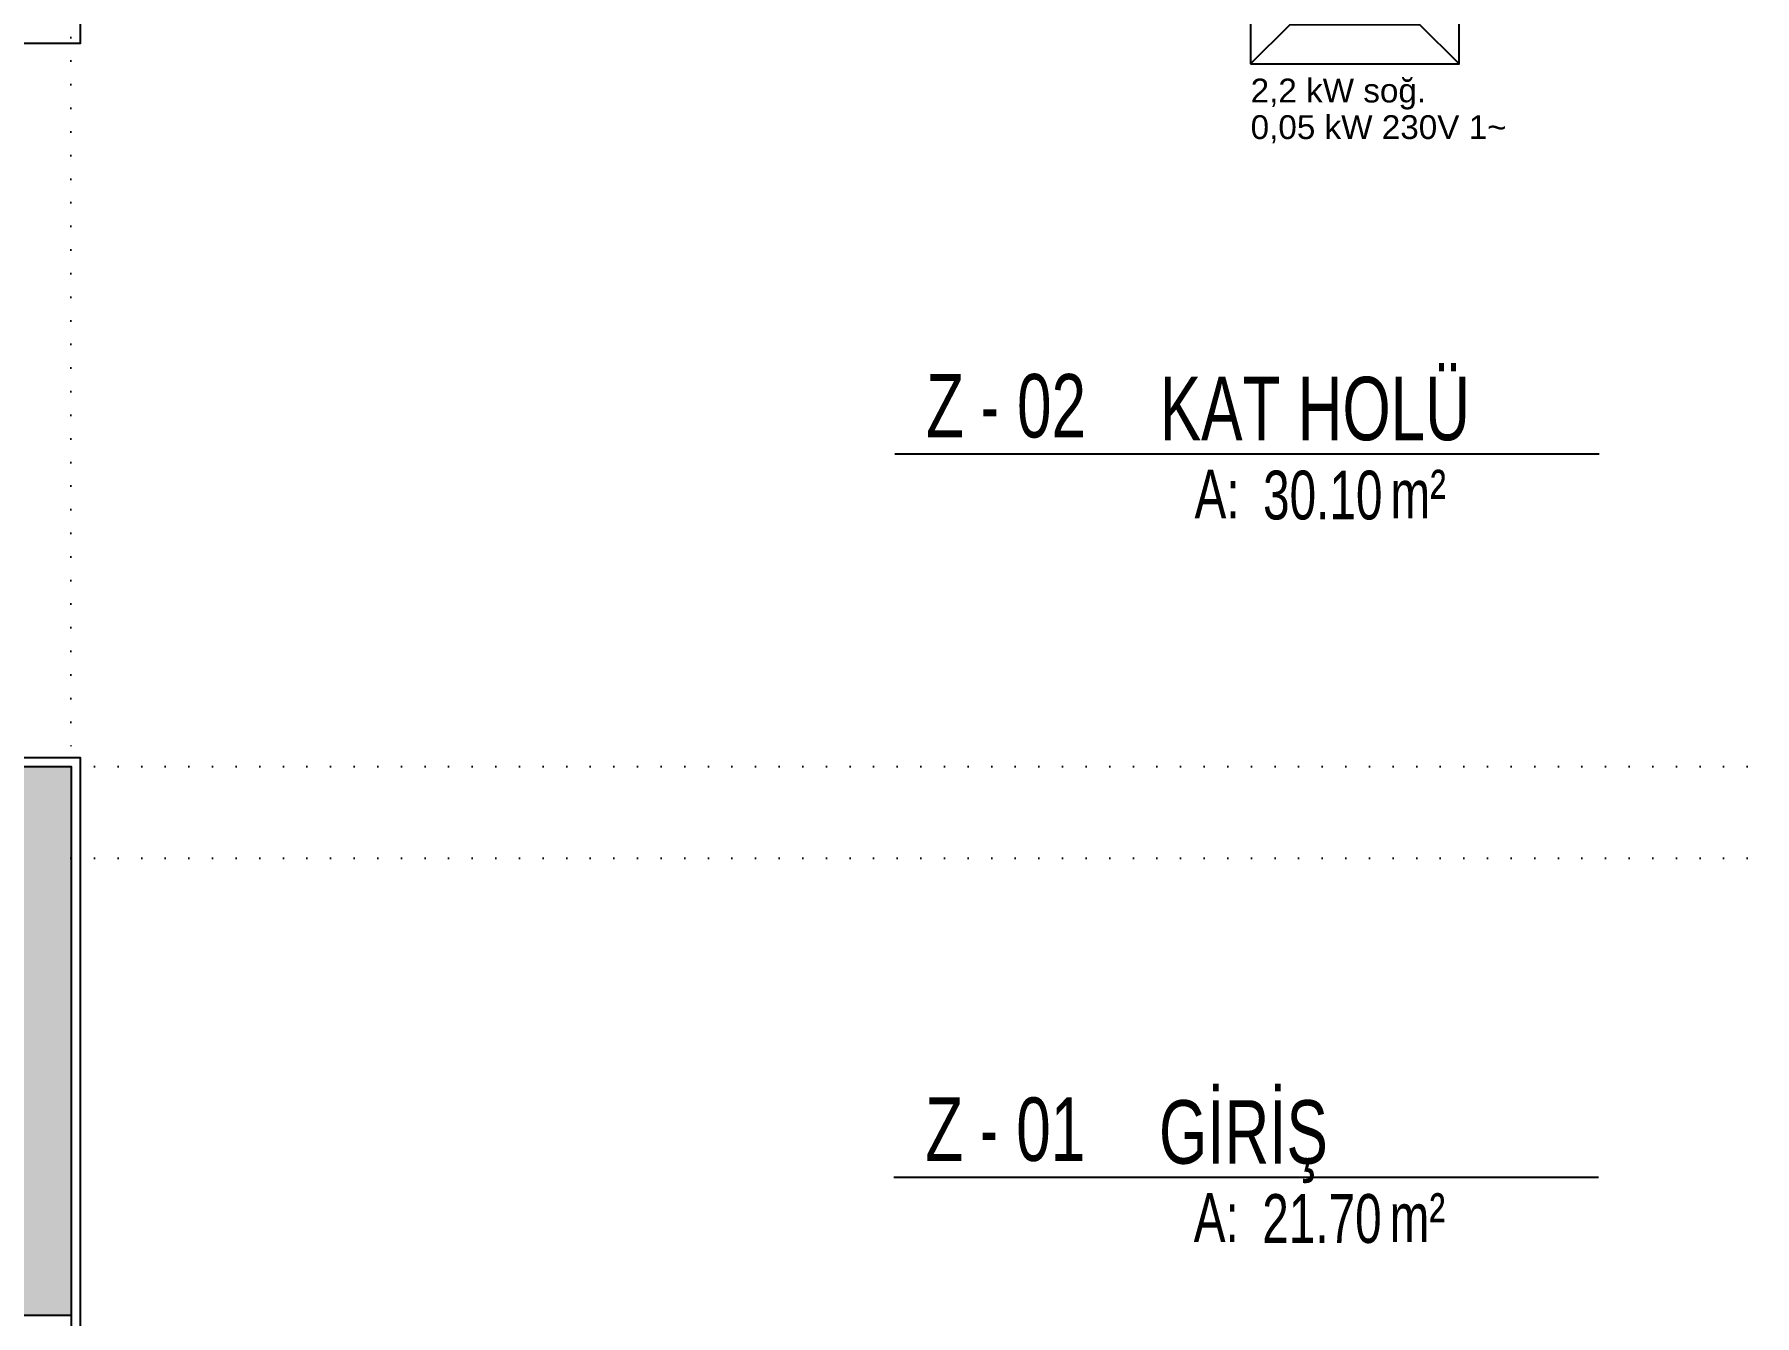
# Model space of a CAD drawing. Header units: inches. Extents: x 21 to 32698, y 13 to 3712.
# Drawn here: x 4631.8 to 5101.7, y 1512.1 to 1862.1 of the extents above; entities that cross this region are included whole.
import ezdxf
from ezdxf.enums import TextEntityAlignment as Align

# ---------------------------------------------------------------- set-up
doc = ezdxf.new("R2010")
doc.units = ezdxf.units.IN
doc.header["$MEASUREMENT"] = 0
doc.linetypes.add('DOT', pattern=[6.35, 0, -6.35])
for name, color, linetype in [('MEK-ELK-ETIKET', 7, 'Continuous'), ('MEK-ELK-GUC', 6, 'Continuous'), ('MEK-ELK-VRF-IC', 4, 'Continuous')]:
    doc.layers.add(name, color=color, linetype=linetype)
for name, color, linetype, lineweight in [('Z_MİM_-KM-AREA-IDEN', 8, 'Continuous', 25), ('Z_MİM_-KM-BEAM-RAY', 8, 'DOT', 25), ('Z_MİM_-KM-PATTERN-STRC', 8, 'Continuous', 25), ('Z_MİM_-KM-STRC-CONCRETE', 8, 'Continuous', 25), ('Z_MİM_-KM-WALL-PL', 8, 'Continuous', 25), ('Z_MİM_-KM-WALL-PLASTER', 8, 'Continuous', 25)]:
    doc.layers.add(name, color=color, linetype=linetype, lineweight=lineweight)
doc.styles.add('Arial_4', font='arial.ttf', dxfattribs={"height": 10})
doc.styles.add('MAH', font='arial.ttf', dxfattribs={"width": 0.8, "height": 17.5})
doc.styles.add('MEK_ELK', font='arial.ttf')

# ---------------------------------------------------------------- blocks, each defined once
blk = doc.blocks.new('-KM_Kolon_ZK')
at = {"layer": 'Z_MİM_-KM-PATTERN-STRC'}
blk.add_hatch(color=256, dxfattribs=at).paths.add_polyline_path([(1285, 680), (1310, 680), (1310, 530), (1285, 530)], flags=0)
at = {"layer": 'Z_MİM_-KM-STRC-CONCRETE'}
blk.add_lwpolyline([(1285, 680), (1310, 680), (1310, 530), (1285, 530)], close=True, dxfattribs=at)
blk = doc.blocks.new('-KM_Kiriş İzi_ZK')
at = {"layer": 'Z_MİM_-KM-BEAM-RAY'}
for p, q in [((1310, 1110), (1310, 880)), ((1310, 905), (1310, 680)), ((1310, 680), (2010, 680)), ((1310, 655), (2010, 655))]:
    blk.add_line(p, q, dxfattribs=at)
blk = doc.blocks.new('*U121')
blk.add_line((0, 0), (192.45, 0))
at = {"color": 7, "style": 'MAH', "width": 0.6}
blk.add_text('-', height=17.07, dxfattribs=at).set_placement((25.99, 13.11), align=Align.MIDDLE_CENTER)
at = {"color": 7, "style": 'Arial_4', "width": 0.7}
for s, p in [('A:', (81.91, -17.69)), ('m² ', (135.42, -17.69))]:
    blk.add_text(s, height=13.333, dxfattribs=at).set_placement(p)
for tag, p in [('K', (8.57, 13.11)), ('00', (33.43, 13.11)), ('MAHALADI', (72.42, 12.35))]:
    blk.add_attdef(tag, text='', height=17.33, dxfattribs=at).set_placement(p, align=Align.MIDDLE_LEFT)
blk.add_attdef('27.00', text='', height=13.33, dxfattribs=at).set_placement((133.25, -11.29), align=Align.MIDDLE_RIGHT)
blk = doc.blocks.new('MEK_VRF_KASET_570')
for p, q in [((-28.5, 28.5), (-17.67, 17.67)), ((28.5, 28.5), (17.67, 17.67)), ((-28.5, -28.5), (-17.67, -17.67)), ((28.5, -28.5), (17.67, -17.67))]:
    blk.add_line(p, q)
for points in [[(-28.5, -28.5), (28.5, -28.5), (28.5, 28.5), (-28.5, 28.5)], [(-17.67, -17.67), (17.67, -17.67), (17.67, 17.67), (-17.67, 17.67)]]:
    blk.add_lwpolyline(points, close=True)
blk.add_circle((0, 0), 5.7)

msp = doc.modelspace()

# ---------------------------------------------------------------- linework, layer by layer
at = {"layer": 'Z_MİM_-KM-WALL-PL'}
msp.add_line((4641.76, 1512.08), (4641.76, 1352.08), dxfattribs=at)
at = {"layer": 'Z_MİM_-KM-WALL-PLASTER'}
for points in [[(6814.26, 1859.58), (5339.26, 1859.58), (5339.26, 1944.58), (5359.26, 1944.58), (5359.26, 1879.58), (5569.26, 1879.58), (5569.26, 2559.61), (5444.26, 2559.61), (5444.26, 2089.58), (5284.26, 2089.58), (5284.26, 2554.58), (4699.26, 2554.58), (4699.26, 2089.58), (4644.26, 2089.58), (4644.26, 1859.58), (3041.76, 1859.58)], [(3041.76, 1664.58), (4644.26, 1664.58), (4644.26, 1352.08)]]:
    msp.add_lwpolyline(points, dxfattribs=at)

# ---------------------------------------------------------------- block references
at = {"layer": 'MEK-ELK-VRF-IC'}
msp.add_blockref('MEK_VRF_KASET_570', (4992.5, 1882.5), dxfattribs=at)
at = {"layer": 'Z_MİM_-KM-AREA-IDEN'}
for p, values in [((4866.76, 1747.53), {'27.00': '30.10', '00': '02', 'K': 'Z', 'MAHALADI': 'KAT HOLÜ'}), ((4866.54, 1549.9), {'27.00': '21.70', '00': '01', 'K': 'Z', 'MAHALADI': 'GİRİŞ'})]:
    msp.add_blockref('*U121', p, dxfattribs=at).add_auto_attribs(values)
at = {"layer": 'Z_MİM_-KM-BEAM-RAY'}
msp.add_blockref('-KM_Kiriş İzi_ZK', (3331.71, 982.08), dxfattribs=at)
at = {"layer": 'Z_MİM_-KM-STRC-CONCRETE'}
msp.add_blockref('-KM_Kolon_ZK', (3331.76, 982.08), dxfattribs=at)

# ---------------------------------------------------------------- texts
at = {"layer": 'MEK-ELK-ETIKET', "style": 'MEK_ELK'}
msp.add_text('2,2 kW soğ.', height=6.5, dxfattribs=at).set_placement((4964, 1843.5))
at = {"layer": 'MEK-ELK-GUC', "style": 'MEK_ELK'}
msp.add_text('0,05 kW 230V 1~', height=6.5, dxfattribs=at).set_placement((4964, 1833.5))

doc.saveas('drawing.dxf')
